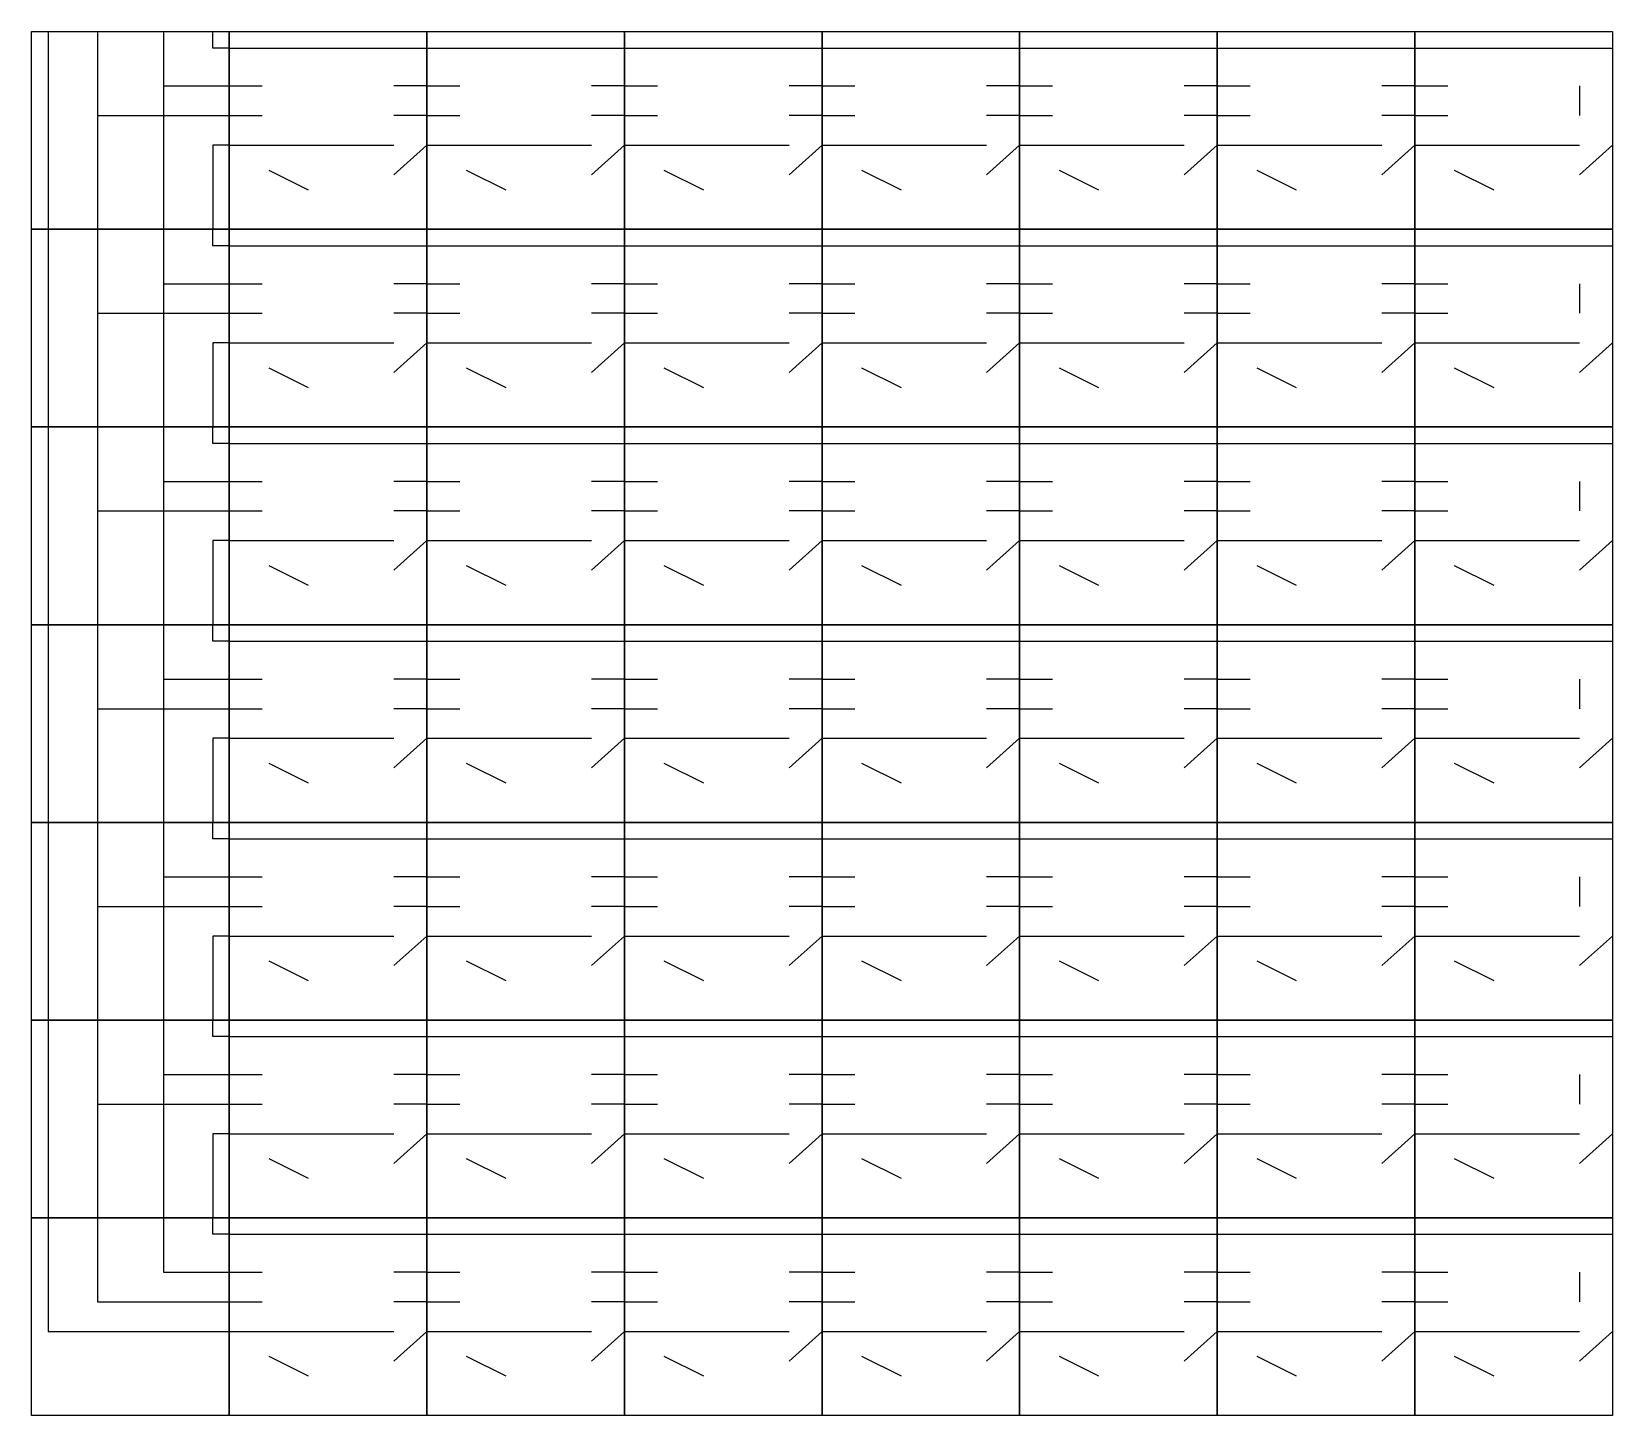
# Model space of a CAD drawing. Extents: x 0 to 200, y 0 to 175.
import ezdxf

# ---------------------------------------------------------------- set-up
doc = ezdxf.new("R2010")
doc.units = 0
doc.layers.get('0').update_dxf_attribs({"linetype": 'CONTINUOUS'})

msp = doc.modelspace()

# ---------------------------------------------------------------- linework, layer by layer
at = {"color": 7}
for p, q in [((0, 175.001), (25.001, 175.001)), ((0, 150), (0, 175.001)), ((24.9992, 175.001), (50, 175.001)), ((24.9992, 150), (24.9992, 175.001)), ((25.001, 175.001), (25.001, 150)), ((50, 175.001), (50, 150)), ((50.0006, 175.001), (74.9997, 175.001)), ((50.0006, 150), (50.0006, 175.001)), ((74.9997, 175.001), (74.9997, 150)), ((74.9997, 175.001), (100.001, 175.001)), ((74.9997, 150), (74.9997, 175.001)), ((100.001, 175.001), (100.001, 150)), ((100.001, 175.001), (125, 175.001)), ((100.001, 150), (100.001, 175.001)), ((125, 175.001), (125, 150)), ((125, 175.001), (150.001, 175.001)), ((125, 150), (125, 175.001)), ((150, 175.001), (175, 175.001)), ((150, 150), (150, 175.001)), ((150.001, 175.001), (150.001, 150)), ((175, 175.001), (175, 150)), ((175.001, 175.001), (200, 175.001)), ((175.001, 150), (175.001, 175.001)), ((200, 175.001), (200, 150)), ((25.001, 150), (0, 150)), ((0, 150), (25.001, 150)), ((0, 125.001), (0, 150)), ((50, 150), (24.9992, 150)), ((24.9992, 150), (50, 150)), ((24.9992, 125.001), (24.9992, 150)), ((25.001, 150), (25.001, 125.001)), ((50, 150), (50, 125.001)), ((74.9997, 150), (50.0006, 150)), ((50.0006, 150), (74.9997, 150)), ((50.0006, 125.001), (50.0006, 150)), ((100.001, 150), (74.9997, 150)), ((74.9997, 150), (74.9997, 125.001)), ((74.9997, 150), (100.001, 150)), ((74.9997, 125.001), (74.9997, 150)), ((125, 150), (100.001, 150)), ((100.001, 150), (100.001, 125.001)), ((100.001, 150), (125, 150)), ((100.001, 125.001), (100.001, 150)), ((150.001, 150), (125, 150)), ((125, 150), (125, 125.001)), ((125, 150), (150.001, 150)), ((125, 125.001), (125, 150)), ((175, 150), (150, 150)), ((150, 150), (175, 150)), ((150, 125.001), (150, 150)), ((150.001, 150), (150.001, 125.001)), ((175, 150), (175, 125.001)), ((200, 150), (175.001, 150)), ((175.001, 150), (200, 150)), ((175.001, 125.001), (175.001, 150)), ((200, 150), (200, 125.001)), ((25.001, 125.001), (0, 125.001)), ((0, 125.001), (25.001, 125.001)), ((0, 99.9997), (0, 125.001)), ((50, 125.001), (24.9992, 125.001)), ((24.9992, 125.001), (50, 125.001)), ((24.9992, 99.9997), (24.9992, 125.001)), ((25.001, 125.001), (25.001, 99.9997)), ((50, 125.001), (50, 99.9997)), ((74.9997, 125.001), (50.0006, 125.001)), ((50.0006, 125.001), (74.9997, 125.001)), ((50.0006, 99.9997), (50.0006, 125.001)), ((100.001, 125.001), (74.9997, 125.001)), ((74.9997, 125.001), (74.9997, 99.9997)), ((74.9997, 125.001), (100.001, 125.001)), ((74.9997, 99.9997), (74.9997, 125.001)), ((125, 125.001), (100.001, 125.001)), ((100.001, 125.001), (100.001, 99.9997)), ((100.001, 125.001), (125, 125.001)), ((100.001, 99.9997), (100.001, 125.001)), ((150.001, 125.001), (125, 125.001)), ((125, 125.001), (125, 99.9997)), ((125, 125.001), (150.001, 125.001)), ((125, 99.9997), (125, 125.001)), ((175, 125.001), (150, 125.001)), ((150, 125.001), (175, 125.001)), ((150, 99.9997), (150, 125.001)), ((150.001, 125.001), (150.001, 99.9997)), ((175, 125.001), (175, 99.9997)), ((200, 125.001), (175.001, 125.001)), ((175.001, 125.001), (200, 125.001)), ((175.001, 99.9997), (175.001, 125.001)), ((200, 125.001), (200, 99.9997)), ((25.001, 99.9997), (0, 99.9997)), ((0, 99.9997), (25.001, 99.9997)), ((0, 75.0006), (0, 99.9997)), ((50, 99.9997), (24.9992, 99.9997)), ((24.9992, 99.9997), (50, 99.9997)), ((24.9992, 75.0006), (24.9992, 99.9997)), ((25.001, 99.9997), (25.001, 75.0006)), ((50, 99.9997), (50, 75.0006)), ((74.9997, 99.9997), (50.0006, 99.9997)), ((50.0006, 99.9997), (74.9997, 99.9997)), ((50.0006, 75.0006), (50.0006, 99.9997)), ((100.001, 99.9997), (74.9997, 99.9997)), ((74.9997, 99.9997), (74.9997, 75.0006)), ((74.9997, 99.9997), (100.001, 99.9997)), ((74.9997, 75.0006), (74.9997, 99.9997)), ((125, 99.9997), (100.001, 99.9997)), ((100.001, 99.9997), (100.001, 75.0006)), ((100.001, 99.9997), (125, 99.9997)), ((100.001, 75.0006), (100.001, 99.9997)), ((150.001, 99.9997), (125, 99.9997)), ((125, 99.9997), (125, 75.0006)), ((125, 99.9997), (150.001, 99.9997)), ((125, 75.0006), (125, 99.9997)), ((175, 99.9997), (150, 99.9997)), ((150, 99.9997), (175, 99.9997)), ((150, 75.0006), (150, 99.9997)), ((150.001, 99.9997), (150.001, 75.0006)), ((175, 99.9997), (175, 75.0006)), ((200, 99.9997), (175.001, 99.9997)), ((175.001, 99.9997), (200, 99.9997)), ((175.001, 75.0006), (175.001, 99.9997)), ((200, 99.9997), (200, 75.0006)), ((25.001, 75.0006), (0, 75.0006)), ((0, 75.0001), (25.001, 75.0001)), ((0, 49.9992), (0, 75.0001)), ((50, 75.0006), (24.9992, 75.0006)), ((24.9992, 75.0001), (50, 75.0001)), ((24.9992, 49.9992), (24.9992, 75.0001)), ((25.001, 75.0001), (25.001, 49.9992)), ((50, 75.0001), (50, 49.9992)), ((74.9997, 75.0006), (50.0006, 75.0006)), ((50.0006, 75.0001), (74.9997, 75.0001)), ((50.0006, 49.9992), (50.0006, 75.0001)), ((100.001, 75.0006), (74.9997, 75.0006)), ((74.9997, 75.0001), (74.9997, 49.9992)), ((74.9997, 75.0001), (100.001, 75.0001)), ((74.9997, 49.9992), (74.9997, 75.0001)), ((125, 75.0006), (100.001, 75.0006)), ((100.001, 75.0001), (100.001, 49.9992)), ((100.001, 75.0001), (125, 75.0001)), ((100.001, 49.9992), (100.001, 75.0001)), ((150.001, 75.0006), (125, 75.0006)), ((125, 75.0001), (125, 49.9992)), ((125, 75.0001), (150.001, 75.0001)), ((125, 49.9992), (125, 75.0001)), ((175, 75.0006), (150, 75.0006)), ((150, 75.0001), (175, 75.0001)), ((150, 49.9992), (150, 75.0001)), ((150.001, 75.0001), (150.001, 49.9992)), ((175, 75.0001), (175, 49.9992)), ((200, 75.0006), (175.001, 75.0006)), ((175.001, 75.0001), (200, 75.0001)), ((175.001, 49.9992), (175.001, 75.0001)), ((200, 75.0001), (200, 49.9992)), ((0, 50.001), (25.001, 50.001)), ((0, 25), (0, 50.001)), ((24.9992, 50.001), (50, 50.001)), ((24.9992, 25), (24.9992, 50.001)), ((25.001, 50.001), (25.001, 25)), ((50, 50.001), (50, 25)), ((50.0006, 50.001), (74.9997, 50.001)), ((50.0006, 25), (50.0006, 50.001)), ((74.9997, 50.001), (74.9997, 25)), ((74.9997, 50.001), (100.001, 50.001)), ((74.9997, 25), (74.9997, 50.001)), ((100.001, 50.001), (100.001, 25)), ((100.001, 50.001), (125, 50.001)), ((100.001, 25), (100.001, 50.001)), ((125, 50.001), (125, 25)), ((125, 50.001), (150.001, 50.001)), ((125, 25), (125, 50.001)), ((150, 50.001), (175, 50.001)), ((150, 25), (150, 50.001)), ((150.001, 50.001), (150.001, 25)), ((175, 50.001), (175, 25)), ((175.001, 50.001), (200, 50.001)), ((175.001, 25), (175.001, 50.001)), ((200, 50.001), (200, 25)), ((25.001, 49.9992), (0, 49.9992)), ((50, 49.9992), (24.9992, 49.9992)), ((74.9997, 49.9992), (50.0006, 49.9992)), ((100.001, 49.9992), (74.9997, 49.9992)), ((125, 49.9992), (100.001, 49.9992)), ((150.001, 49.9992), (125, 49.9992)), ((175, 49.9992), (150, 49.9992)), ((200, 49.9992), (175.001, 49.9992)), ((25.001, 25), (0, 25)), ((0, 25), (25.001, 25)), ((0, 0.00087), (0, 25)), ((50, 25), (24.9992, 25)), ((24.9992, 25), (50, 25)), ((24.9992, 0.00087), (24.9992, 25)), ((25.001, 25), (25.001, 0.00087)), ((50, 25), (50, 0.00087)), ((74.9997, 25), (50.0006, 25)), ((50.0006, 25), (74.9997, 25)), ((50.0006, 0.00087), (50.0006, 25)), ((100.001, 25), (74.9997, 25)), ((74.9997, 25), (74.9997, 0.00087)), ((74.9997, 25), (100.001, 25)), ((74.9997, 0.00087), (74.9997, 25)), ((125, 25), (100.001, 25)), ((100.001, 25), (100.001, 0.00087)), ((100.001, 25), (125, 25)), ((100.001, 0.00087), (100.001, 25)), ((150.001, 25), (125, 25)), ((125, 25), (125, 0.00087)), ((125, 25), (150.001, 25)), ((125, 0.00087), (125, 25)), ((175, 25), (150, 25)), ((150, 25), (175, 25)), ((150, 0.00087), (150, 25)), ((150.001, 25), (150.001, 0.00087)), ((175, 25), (175, 0.00087)), ((200, 25), (175.001, 25)), ((175.001, 25), (200, 25)), ((175.001, 0.00087), (175.001, 25)), ((200, 25), (200, 0.00087)), ((25.001, 0.00087), (0, 0.00087)), ((50, 0.00087), (24.9992, 0.00087)), ((74.9997, 0.00087), (50.0006, 0.00087)), ((100.001, 0.00087), (74.9997, 0.00087)), ((125, 0.00087), (100.001, 0.00087)), ((150.001, 0.00087), (125, 0.00087)), ((175, 0.00087), (150, 0.00087)), ((200, 0.00087), (175.001, 0.00087))]:
    msp.add_line(p, q, dxfattribs=at)
at = {"color": 0}
for p, q in [((2.08447, 175.001), (2.08447, 150)), ((8.3335, 175.001), (8.3335, 164.376)), ((16.6657, 175.001), (16.6657, 168.125)), ((22.9169, 172.917), (22.9169, 175.001)), ((25.001, 172.917), (22.9169, 172.917)), ((24.9992, 172.917), (50.0006, 172.917)), ((50.0006, 172.917), (74.9997, 172.917)), ((74.9997, 172.917), (100.001, 172.917)), ((100.001, 172.917), (125, 172.917)), ((125, 172.917), (150.001, 172.917)), ((150, 172.917), (175.001, 172.917)), ((175.001, 172.917), (200, 172.917)), ((200, 172.917), (200, 160.626)), ((16.6657, 168.125), (25.001, 168.125)), ((16.6657, 168.125), (16.6657, 150)), ((24.9992, 168.125), (29.1682, 168.125)), ((50.0006, 168.125), (45.8321, 168.125)), ((50.0006, 168.125), (54.169, 168.125)), ((74.9997, 168.125), (70.8311, 168.125)), ((74.9997, 168.125), (79.1682, 168.125)), ((100.001, 168.125), (95.8321, 168.125)), ((100.001, 168.125), (104.17, 168.125)), ((125, 168.125), (120.832, 168.125)), ((125, 168.125), (129.169, 168.125)), ((150.001, 168.125), (145.832, 168.125)), ((150, 168.125), (154.168, 168.125)), ((175.001, 168.125), (170.832, 168.125)), ((175.001, 168.125), (179.169, 168.125)), ((195.832, 168.125), (195.832, 164.376)), ((8.3335, 164.376), (25.001, 164.376)), ((8.3335, 164.376), (8.3335, 150)), ((24.9992, 164.376), (29.1682, 164.376)), ((50.0006, 164.376), (45.8321, 164.376)), ((50.0006, 164.376), (54.169, 164.376)), ((74.9997, 164.376), (70.8311, 164.376)), ((74.9997, 164.376), (79.1682, 164.376)), ((100.001, 164.376), (95.8321, 164.376)), ((100.001, 164.376), (104.17, 164.376)), ((125, 164.376), (120.832, 164.376)), ((125, 164.376), (129.169, 164.376)), ((150.001, 164.376), (145.832, 164.376)), ((150, 164.376), (154.168, 164.376)), ((175.001, 164.376), (170.832, 164.376)), ((175.001, 164.376), (179.169, 164.376)), ((25.001, 160.626), (22.9169, 160.626)), ((22.9169, 160.626), (22.9169, 150)), ((24.9992, 160.626), (45.8321, 160.626)), ((50.0006, 160.626), (45.8321, 156.875)), ((50.0006, 160.626), (70.8311, 160.626)), ((74.9997, 160.626), (70.8311, 156.875)), ((74.9997, 160.626), (95.8321, 160.626)), ((100.001, 160.626), (95.8321, 156.875)), ((100.001, 160.626), (120.832, 160.626)), ((125, 160.626), (120.832, 156.875)), ((125, 160.626), (145.832, 160.626)), ((150.001, 160.626), (145.832, 156.875)), ((150, 160.626), (170.832, 160.626)), ((175.001, 160.626), (170.832, 156.875)), ((175.001, 160.626), (195.832, 160.626)), ((200, 160.626), (195.832, 156.875)), ((29.9997, 157.5), (35.0004, 155)), ((54.9994, 157.5), (59.9996, 155)), ((80.0003, 157.5), (85.001, 155)), ((104.999, 157.5), (110, 155)), ((129.999, 157.5), (135.002, 155)), ((155, 157.5), (160, 155)), ((180, 157.5), (185, 155)), ((2.08447, 150), (2.08447, 125.001)), ((8.3335, 150), (8.3335, 139.375)), ((16.6657, 150), (16.6657, 143.125)), ((22.9169, 147.917), (22.9169, 150)), ((25.001, 147.917), (22.9169, 147.917)), ((24.9992, 147.917), (50.0006, 147.917)), ((50.0006, 147.917), (74.9997, 147.917)), ((74.9997, 147.917), (100.001, 147.917)), ((100.001, 147.917), (125, 147.917)), ((125, 147.917), (150.001, 147.917)), ((150, 147.917), (175.001, 147.917)), ((175.001, 147.917), (200, 147.917)), ((200, 147.917), (200, 135.625)), ((16.6657, 143.125), (25.001, 143.125)), ((16.6657, 143.125), (16.6657, 125.001)), ((24.9992, 143.125), (29.1682, 143.125)), ((50.0006, 143.125), (45.8321, 143.125)), ((50.0006, 143.125), (54.169, 143.125)), ((74.9997, 143.125), (70.8311, 143.125)), ((74.9997, 143.125), (79.1682, 143.125)), ((100.001, 143.125), (95.8321, 143.125)), ((100.001, 143.125), (104.17, 143.125)), ((125, 143.125), (120.832, 143.125)), ((125, 143.125), (129.169, 143.125)), ((150.001, 143.125), (145.832, 143.125)), ((150, 143.125), (154.168, 143.125)), ((175.001, 143.125), (170.832, 143.125)), ((175.001, 143.125), (179.169, 143.125)), ((195.832, 143.125), (195.832, 139.375)), ((8.3335, 139.375), (25.001, 139.375)), ((8.3335, 139.375), (8.3335, 125.001)), ((24.9992, 139.375), (29.1682, 139.375)), ((50.0006, 139.375), (45.8321, 139.375)), ((50.0006, 139.375), (54.169, 139.375)), ((74.9997, 139.375), (70.8311, 139.375)), ((74.9997, 139.375), (79.1682, 139.375)), ((100.001, 139.375), (95.8321, 139.375)), ((100.001, 139.375), (104.17, 139.375)), ((125, 139.375), (120.832, 139.375)), ((125, 139.375), (129.169, 139.375)), ((150.001, 139.375), (145.832, 139.375)), ((150, 139.375), (154.168, 139.375)), ((175.001, 139.375), (170.832, 139.375)), ((175.001, 139.375), (179.169, 139.375)), ((25.001, 135.625), (22.9169, 135.625)), ((22.9169, 135.625), (22.9169, 125.001)), ((24.9992, 135.625), (45.8321, 135.625)), ((50.0006, 135.625), (45.8321, 131.876)), ((50.0006, 135.625), (70.8311, 135.625)), ((74.9997, 135.625), (70.8311, 131.876)), ((74.9997, 135.625), (95.8321, 135.625)), ((100.001, 135.625), (95.8321, 131.876)), ((100.001, 135.625), (120.832, 135.625)), ((125, 135.625), (120.832, 131.876)), ((125, 135.625), (145.832, 135.625)), ((150.001, 135.625), (145.832, 131.876)), ((150, 135.625), (170.832, 135.625)), ((175.001, 135.625), (170.832, 131.876)), ((175.001, 135.625), (195.832, 135.625)), ((200, 135.625), (195.832, 131.876)), ((29.9997, 132.501), (35.0004, 130.002)), ((54.9994, 132.501), (59.9996, 130.002)), ((80.0003, 132.501), (85.001, 130.002)), ((104.999, 132.501), (110, 130.002)), ((129.999, 132.501), (135.002, 130.002)), ((155, 132.501), (160, 130.002)), ((180, 132.501), (185, 130.002)), ((2.08447, 125.001), (2.08447, 99.9994)), ((8.3335, 125.001), (8.3335, 114.376)), ((16.6657, 125.001), (16.6657, 118.126)), ((22.9169, 122.916), (22.9169, 125.001)), ((25.001, 122.916), (22.9169, 122.916)), ((24.9992, 122.916), (50.0006, 122.916)), ((50.0006, 122.916), (74.9997, 122.916)), ((74.9997, 122.916), (100.001, 122.916)), ((100.001, 122.916), (125, 122.916)), ((125, 122.916), (150.001, 122.916)), ((150, 122.916), (175.001, 122.916)), ((175.001, 122.916), (200, 122.916)), ((200, 122.916), (200, 110.626)), ((16.6657, 118.126), (25.001, 118.126)), ((16.6657, 118.126), (16.6657, 99.9994)), ((24.9992, 118.126), (29.1682, 118.126)), ((50.0006, 118.126), (45.8321, 118.126)), ((50.0006, 118.126), (54.169, 118.126)), ((74.9997, 118.126), (70.8311, 118.126)), ((74.9997, 118.126), (79.1682, 118.126)), ((100.001, 118.126), (95.8321, 118.126)), ((100.001, 118.126), (104.17, 118.126)), ((125, 118.126), (120.832, 118.126)), ((125, 118.126), (129.169, 118.126)), ((150.001, 118.126), (145.832, 118.126)), ((150, 118.126), (154.168, 118.126)), ((175.001, 118.126), (170.832, 118.126)), ((175.001, 118.126), (179.169, 118.126)), ((195.832, 118.126), (195.832, 114.376)), ((8.3335, 114.376), (25.001, 114.376)), ((8.3335, 114.376), (8.3335, 99.9994)), ((24.9992, 114.376), (29.1682, 114.376)), ((50.0006, 114.376), (45.8321, 114.376)), ((50.0006, 114.376), (54.169, 114.376)), ((74.9997, 114.376), (70.8311, 114.376)), ((74.9997, 114.376), (79.1682, 114.376)), ((100.001, 114.376), (95.8321, 114.376)), ((100.001, 114.376), (104.17, 114.376)), ((125, 114.376), (120.832, 114.376)), ((125, 114.376), (129.169, 114.376)), ((150.001, 114.376), (145.832, 114.376)), ((150, 114.376), (154.168, 114.376)), ((175.001, 114.376), (170.832, 114.376)), ((175.001, 114.376), (179.169, 114.376)), ((25.001, 110.626), (22.9169, 110.626)), ((22.9169, 110.626), (22.9169, 99.9994)), ((24.9992, 110.626), (45.8321, 110.626)), ((50.0006, 110.626), (45.8321, 106.874)), ((50.0006, 110.626), (70.8311, 110.626)), ((74.9997, 110.626), (70.8311, 106.874)), ((74.9997, 110.626), (95.8321, 110.626)), ((100.001, 110.626), (95.8321, 106.874)), ((100.001, 110.626), (120.832, 110.626)), ((125, 110.626), (120.832, 106.874)), ((125, 110.626), (145.832, 110.626)), ((150.001, 110.626), (145.832, 106.874)), ((150, 110.626), (170.832, 110.626)), ((175.001, 110.626), (170.832, 106.874)), ((175.001, 110.626), (195.832, 110.626)), ((200, 110.626), (195.832, 106.874)), ((29.9997, 107.501), (35.0004, 105)), ((54.9994, 107.501), (59.9996, 105)), ((80.0003, 107.501), (85.001, 105)), ((104.999, 107.501), (110, 105)), ((129.999, 107.501), (135.002, 105)), ((155, 107.501), (160, 105)), ((180, 107.501), (185, 105)), ((2.08447, 99.9994), (2.08447, 75.0003)), ((8.3335, 99.9994), (8.3335, 89.3751)), ((16.6657, 99.9994), (16.6657, 93.1251)), ((22.9169, 97.9172), (22.9169, 99.9994)), ((25.001, 97.9172), (22.9169, 97.9172)), ((24.9992, 97.9172), (50.0006, 97.9172)), ((50.0006, 97.9172), (74.9997, 97.9172)), ((74.9997, 97.9172), (100.001, 97.9172)), ((100.001, 97.9172), (125, 97.9172)), ((125, 97.9172), (150.001, 97.9172)), ((150, 97.9172), (175.001, 97.9172)), ((175.001, 97.9172), (200, 97.9172)), ((200, 97.9172), (200, 85.6269)), ((16.6657, 93.1251), (25.001, 93.1251)), ((16.6657, 93.1251), (16.6657, 75.0003)), ((24.9992, 93.1251), (29.1682, 93.1251)), ((50.0006, 93.1251), (45.8321, 93.1251)), ((50.0006, 93.1251), (54.169, 93.1251)), ((74.9997, 93.1251), (70.8311, 93.1251)), ((74.9997, 93.1251), (79.1682, 93.1251)), ((100.001, 93.1251), (95.8321, 93.1251)), ((100.001, 93.1251), (104.17, 93.1251)), ((125, 93.1251), (120.832, 93.1251)), ((125, 93.1251), (129.169, 93.1251)), ((150.001, 93.1251), (145.832, 93.1251)), ((150, 93.1251), (154.168, 93.1251)), ((175.001, 93.1251), (170.832, 93.1251)), ((175.001, 93.1251), (179.169, 93.1251)), ((195.832, 93.1251), (195.832, 89.3751)), ((8.3335, 89.3751), (25.001, 89.3751)), ((8.3335, 89.3751), (8.3335, 75.0003)), ((24.9992, 89.3751), (29.1682, 89.3751)), ((50.0006, 89.3751), (45.8321, 89.3751)), ((50.0006, 89.3751), (54.169, 89.3751)), ((74.9997, 89.3751), (70.8311, 89.3751)), ((74.9997, 89.3751), (79.1682, 89.3751)), ((100.001, 89.3751), (95.8321, 89.3751)), ((100.001, 89.3751), (104.17, 89.3751)), ((125, 89.3751), (120.832, 89.3751)), ((125, 89.3751), (129.169, 89.3751)), ((150.001, 89.3751), (145.832, 89.3751)), ((150, 89.3751), (154.168, 89.3751)), ((175.001, 89.3751), (170.832, 89.3751)), ((175.001, 89.3751), (179.169, 89.3751)), ((25.001, 85.6269), (22.9169, 85.6269)), ((22.9169, 85.6269), (22.9169, 75.0003)), ((24.9992, 85.6269), (45.8321, 85.6269)), ((50.0006, 85.6269), (45.8321, 81.8751)), ((50.0006, 85.6269), (70.8311, 85.6269)), ((74.9997, 85.6269), (70.8311, 81.8751)), ((74.9997, 85.6269), (95.8321, 85.6269)), ((100.001, 85.6269), (95.8321, 81.8751)), ((100.001, 85.6269), (120.832, 85.6269)), ((125, 85.6269), (120.832, 81.8751)), ((125, 85.6269), (145.832, 85.6269)), ((150.001, 85.6269), (145.832, 81.8751)), ((150, 85.6269), (170.832, 85.6269)), ((175.001, 85.6269), (170.832, 81.8751)), ((175.001, 85.6269), (195.832, 85.6269)), ((200, 85.6269), (195.832, 81.8751)), ((29.9997, 82.5004), (35.0004, 80.001)), ((54.9994, 82.5004), (59.9996, 80.001)), ((80.0003, 82.5004), (85.001, 80.001)), ((104.999, 82.5004), (110, 80.001)), ((129.999, 82.5004), (135.002, 80.001)), ((155, 82.5004), (160, 80.001)), ((180, 82.5004), (185, 80.001)), ((2.08447, 75.0003), (2.08447, 49.9994)), ((8.3335, 75.0003), (8.3335, 64.3756)), ((16.6657, 75.0003), (16.6657, 68.1256)), ((22.9169, 72.9158), (22.9169, 75.0003)), ((25.001, 72.9158), (22.9169, 72.9158)), ((24.9992, 72.9158), (50.0006, 72.9158)), ((50.0006, 72.9158), (74.9997, 72.9158)), ((74.9997, 72.9158), (100.001, 72.9158)), ((100.001, 72.9158), (125, 72.9158)), ((125, 72.9158), (150.001, 72.9158)), ((150, 72.9158), (175.001, 72.9158)), ((175.001, 72.9158), (200, 72.9158)), ((200, 72.9158), (200, 60.6256)), ((16.6657, 68.1256), (25.001, 68.1256)), ((16.6657, 68.1256), (16.6657, 49.9994)), ((24.9992, 68.1256), (29.1682, 68.1256)), ((50.0006, 68.1256), (45.8321, 68.1256)), ((50.0006, 68.1256), (54.169, 68.1256)), ((74.9997, 68.1256), (70.8311, 68.1256)), ((74.9997, 68.1256), (79.1682, 68.1256)), ((100.001, 68.1256), (95.8321, 68.1256)), ((100.001, 68.1256), (104.17, 68.1256)), ((125, 68.1256), (120.832, 68.1256)), ((125, 68.1256), (129.169, 68.1256)), ((150.001, 68.1256), (145.832, 68.1256)), ((150, 68.1256), (154.168, 68.1256)), ((175.001, 68.1256), (170.832, 68.1256)), ((175.001, 68.1256), (179.169, 68.1256)), ((195.832, 68.1256), (195.832, 64.3756)), ((8.3335, 64.3756), (25.001, 64.3756)), ((8.3335, 64.3756), (8.3335, 49.9994)), ((24.9992, 64.3756), (29.1682, 64.3756)), ((50.0006, 64.3756), (45.8321, 64.3756)), ((50.0006, 64.3756), (54.169, 64.3756)), ((74.9997, 64.3756), (70.8311, 64.3756)), ((74.9997, 64.3756), (79.1682, 64.3756)), ((100.001, 64.3756), (95.8321, 64.3756)), ((100.001, 64.3756), (104.17, 64.3756)), ((125, 64.3756), (120.832, 64.3756)), ((125, 64.3756), (129.169, 64.3756)), ((150.001, 64.3756), (145.832, 64.3756)), ((150, 64.3756), (154.168, 64.3756)), ((175.001, 64.3756), (170.832, 64.3756)), ((175.001, 64.3756), (179.169, 64.3756)), ((25.001, 60.6256), (22.9169, 60.6256)), ((22.9169, 60.6256), (22.9169, 49.9994)), ((24.9992, 60.6256), (45.8321, 60.6256)), ((50.0006, 60.6256), (45.8321, 56.8756)), ((50.0006, 60.6256), (70.8311, 60.6256)), ((74.9997, 60.6256), (70.8311, 56.8756)), ((74.9997, 60.6256), (95.8321, 60.6256)), ((100.001, 60.6256), (95.8321, 56.8756)), ((100.001, 60.6256), (120.832, 60.6256)), ((125, 60.6256), (120.832, 56.8756)), ((125, 60.6256), (145.832, 60.6256)), ((150.001, 60.6256), (145.832, 56.8756)), ((150, 60.6256), (170.832, 60.6256)), ((175.001, 60.6256), (170.832, 56.8756)), ((175.001, 60.6256), (195.832, 60.6256)), ((200, 60.6256), (195.832, 56.8756)), ((29.9997, 57.5008), (35.0004, 55.0014)), ((54.9994, 57.5008), (59.9996, 55.0014)), ((80.0003, 57.5008), (85.001, 55.0014)), ((104.999, 57.5008), (110, 55.0014)), ((129.999, 57.5008), (135.002, 55.0014)), ((155, 57.5008), (160, 55.0014)), ((180, 57.5008), (185, 55.0014)), ((2.08447, 50.0013), (2.08447, 24.9999)), ((8.3335, 50.0013), (8.3335, 39.3764)), ((16.6657, 50.0013), (16.6657, 43.1247)), ((22.9169, 47.9167), (22.9169, 50.0013)), ((25.001, 47.9167), (22.9169, 47.9167)), ((24.9992, 47.9167), (50.0006, 47.9167)), ((50.0006, 47.9167), (74.9997, 47.9167)), ((74.9997, 47.9167), (100.001, 47.9167)), ((100.001, 47.9167), (125, 47.9167)), ((125, 47.9167), (150.001, 47.9167)), ((150, 47.9167), (175.001, 47.9167)), ((175.001, 47.9167), (200, 47.9167)), ((200, 47.9167), (200, 35.6264)), ((16.6657, 43.1247), (25.001, 43.1247)), ((16.6657, 43.1247), (16.6657, 24.9999)), ((24.9992, 43.1247), (29.1682, 43.1247)), ((50.0006, 43.1247), (45.8321, 43.1247)), ((50.0006, 43.1247), (54.169, 43.1247)), ((74.9997, 43.1247), (70.8311, 43.1247)), ((74.9997, 43.1247), (79.1682, 43.1247)), ((100.001, 43.1247), (95.8321, 43.1247)), ((100.001, 43.1247), (104.17, 43.1247)), ((125, 43.1247), (120.832, 43.1247)), ((125, 43.1247), (129.169, 43.1247)), ((150.001, 43.1247), (145.832, 43.1247)), ((150, 43.1247), (154.168, 43.1247)), ((175.001, 43.1247), (170.832, 43.1247)), ((175.001, 43.1247), (179.169, 43.1247)), ((195.832, 43.1247), (195.832, 39.3764)), ((8.3335, 39.3764), (25.001, 39.3764)), ((8.3335, 39.3764), (8.3335, 24.9999)), ((24.9992, 39.3764), (29.1682, 39.3764)), ((50.0006, 39.3764), (45.8321, 39.3764)), ((50.0006, 39.3764), (54.169, 39.3764)), ((74.9997, 39.3764), (70.8311, 39.3764)), ((74.9997, 39.3764), (79.1682, 39.3764)), ((100.001, 39.3764), (95.8321, 39.3764)), ((100.001, 39.3764), (104.17, 39.3764)), ((125, 39.3764), (120.832, 39.3764)), ((125, 39.3764), (129.169, 39.3764)), ((150.001, 39.3764), (145.832, 39.3764)), ((150, 39.3764), (154.168, 39.3764)), ((175.001, 39.3764), (170.832, 39.3764)), ((175.001, 39.3764), (179.169, 39.3764)), ((25.001, 35.6264), (22.9169, 35.6264)), ((22.9169, 35.6264), (22.9169, 24.9999)), ((24.9992, 35.6264), (45.8321, 35.6264)), ((50.0006, 35.6264), (45.8321, 31.8746)), ((50.0006, 35.6264), (70.8311, 35.6264)), ((74.9997, 35.6264), (70.8311, 31.8746)), ((74.9997, 35.6264), (95.8321, 35.6264)), ((100.001, 35.6264), (95.8321, 31.8746)), ((100.001, 35.6264), (120.832, 35.6264)), ((125, 35.6264), (120.832, 31.8746)), ((125, 35.6264), (145.832, 35.6264)), ((150.001, 35.6264), (145.832, 31.8746)), ((150, 35.6264), (170.832, 35.6264)), ((175.001, 35.6264), (170.832, 31.8746)), ((175.001, 35.6264), (195.832, 35.6264)), ((200, 35.6264), (195.832, 31.8746)), ((29.9997, 32.4999), (35.0004, 30.0004)), ((54.9994, 32.4999), (59.9996, 30.0004)), ((80.0003, 32.4999), (85.001, 30.0004)), ((104.999, 32.4999), (110, 30.0004)), ((129.999, 32.4999), (135.002, 30.0004)), ((155, 32.4999), (160, 30.0004)), ((180, 32.4999), (185, 30.0004)), ((2.08447, 24.9999), (2.08447, 10.6254)), ((8.3335, 24.9999), (8.3335, 14.375)), ((16.6657, 24.9999), (16.6657, 18.125)), ((22.9169, 22.9175), (22.9169, 24.9999)), ((25.001, 22.9175), (22.9169, 22.9175)), ((24.9992, 22.9175), (50.0006, 22.9175)), ((50.0006, 22.9175), (74.9997, 22.9175)), ((74.9997, 22.9175), (100.001, 22.9175)), ((100.001, 22.9175), (125, 22.9175)), ((125, 22.9175), (150.001, 22.9175)), ((150, 22.9175), (175.001, 22.9175)), ((175.001, 22.9175), (200, 22.9175)), ((200, 22.9175), (200, 10.6254)), ((16.6657, 18.125), (25.001, 18.125)), ((24.9992, 18.125), (29.1682, 18.125)), ((50.0006, 18.125), (45.8321, 18.125)), ((50.0006, 18.125), (54.169, 18.125)), ((74.9997, 18.125), (70.8311, 18.125)), ((74.9997, 18.125), (79.1682, 18.125)), ((100.001, 18.125), (95.8321, 18.125)), ((100.001, 18.125), (104.17, 18.125)), ((125, 18.125), (120.832, 18.125)), ((125, 18.125), (129.169, 18.125)), ((150.001, 18.125), (145.832, 18.125)), ((150, 18.125), (154.168, 18.125)), ((175.001, 18.125), (170.832, 18.125)), ((175.001, 18.125), (179.169, 18.125)), ((195.832, 18.125), (195.832, 14.375)), ((8.3335, 14.375), (25.001, 14.375)), ((24.9992, 14.375), (29.1682, 14.375)), ((50.0006, 14.375), (45.8321, 14.375)), ((50.0006, 14.375), (54.169, 14.375)), ((74.9997, 14.375), (70.8311, 14.375)), ((74.9997, 14.375), (79.1682, 14.375)), ((100.001, 14.375), (95.8321, 14.375)), ((100.001, 14.375), (104.17, 14.375)), ((125, 14.375), (120.832, 14.375)), ((125, 14.375), (129.169, 14.375)), ((150.001, 14.375), (145.832, 14.375)), ((150, 14.375), (154.168, 14.375)), ((175.001, 14.375), (170.832, 14.375)), ((175.001, 14.375), (179.169, 14.375)), ((2.08447, 10.6254), (25.001, 10.6254)), ((24.9992, 10.6254), (45.8321, 10.6254)), ((50.0006, 10.6254), (45.8321, 6.87543)), ((50.0006, 10.6254), (70.8311, 10.6254)), ((74.9997, 10.6254), (70.8311, 6.87543)), ((74.9997, 10.6254), (95.8321, 10.6254)), ((100.001, 10.6254), (95.8321, 6.87543)), ((100.001, 10.6254), (120.832, 10.6254)), ((125, 10.6254), (120.832, 6.87543)), ((125, 10.6254), (145.832, 10.6254)), ((150.001, 10.6254), (145.832, 6.87543)), ((150, 10.6254), (170.832, 10.6254)), ((175.001, 10.6254), (170.832, 6.87543)), ((175.001, 10.6254), (195.832, 10.6254)), ((200, 10.6254), (195.832, 6.87543)), ((29.9997, 7.50071), (35.0004, 5.00131)), ((54.9994, 7.50071), (59.9996, 5.00131)), ((80.0003, 7.50071), (85.001, 5.00131)), ((104.999, 7.50071), (110, 5.00131)), ((129.999, 7.50071), (135.002, 5.00131)), ((155, 7.50071), (160, 5.00131)), ((180, 7.50071), (185, 5.00131))]:
    msp.add_line(p, q, dxfattribs=at)

doc.saveas('drawing.dxf')
